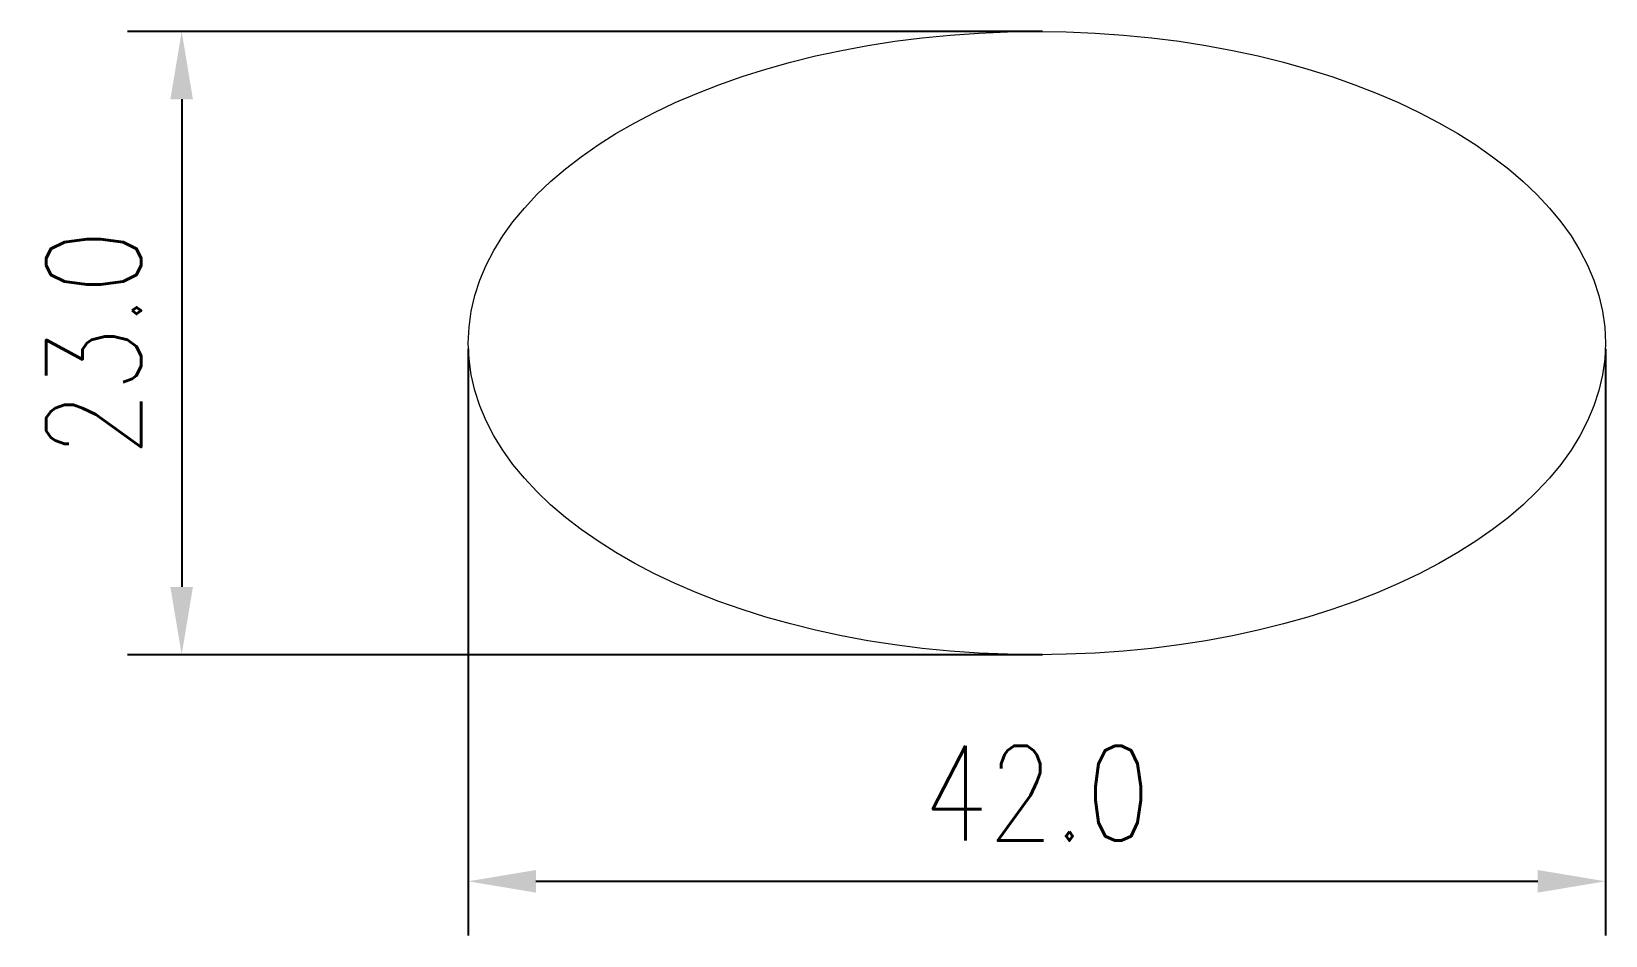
# Model space of a CAD drawing. Extents: x 55877.4 to 55935.5, y -24194.5 to -24161.2.
import ezdxf

# ---------------------------------------------------------------- set-up
doc = ezdxf.new("R2010")
doc.units = 0
doc.header["$LTSCALE"] = 3.333333
doc.header["$MEASUREMENT"] = 0
doc.layers.get('DEFPOINTS').update_dxf_attribs({"linetype": 'CONTINUOUS'})
doc.layers.add('1轮廓实线层', color=7, linetype='CONTINUOUS')
doc.layers.add('轮廓线', color=7, linetype='CONTINUOUS', lineweight=35)
doc.styles.add('TH_GBDIM', font='romans.shx', dxfattribs={"width": 0.8, "bigfont": 'gbcbig.shx'})
doc.dimstyles.new('TH_GBDIM', dxfattribs={"dimtxt": 3.5, "dimasz": 2.5, "dimexe": 2, "dimexo": 0, "dimgap": 1.5, "dimtad": 1, "dimdec": 1, "dimzin": 0, "dimdsep": 46, "dimtxsty": 'TH_GBDIM', "dimcen": 2.5, "dimclrd": 130, "dimclre": 130, "dimclrt": 3, "dimadec": 0, "dimazin": 0, "dimtfac": 0.714286, "dimtdec": 1, "dimtmove": 0, "dimatfit": 3, "dimfxl": 0, "dimtzin": 0, "dimlwd": -1, "dimlwe": -1, "dimarcsym": 0})

# ---------------------------------------------------------------- blocks, each defined once
blk = doc.blocks.new('*D212')
at = {"layer": '1轮廓实线层', "color": 130}
for p, q in [((55893.498, -24172.864), (55893.498, -24194.518)), ((55935.498, -24172.864), (55935.498, -24194.518)), ((55895.998, -24192.518), (55932.998, -24192.518))]:
    blk.add_line(p, q, dxfattribs=at)
for points in [[(55895.998, -24192.101), (55895.998, -24192.935), (55893.498, -24192.518)], [(55932.998, -24192.101), (55932.998, -24192.935), (55935.498, -24192.518)]]:
    blk.add_solid(points, dxfattribs=at)
at = {"layer": 'DEFPOINTS', "color": 0}
for p in [(55893.498, -24172.864), (55935.498, -24172.864), (55935.498, -24192.518)]:
    blk.add_point(p, dxfattribs=at)
at = {"layer": '1轮廓实线层', "color": 3, "insert": (55914.498, -24189.268), "char_height": 3.5, "attachment_point": 5, "style": 'TH_GBDIM'}
blk.add_mtext('42.0', dxfattribs=at)
blk = doc.blocks.new('*D213')
at = {"layer": '1轮廓实线层', "color": 130}
for p, q in [((55914.706, -24161.156), (55880.914, -24161.156)), ((55882.914, -24163.656), (55882.914, -24181.656)), ((55914.706, -24184.156), (55880.914, -24184.156))]:
    blk.add_line(p, q, dxfattribs=at)
for points in [[(55882.497, -24163.656), (55883.33, -24163.656), (55882.914, -24161.156)], [(55882.497, -24181.656), (55883.33, -24181.656), (55882.914, -24184.156)]]:
    blk.add_solid(points, dxfattribs=at)
at = {"layer": 'DEFPOINTS', "color": 0}
for p in [(55914.706, -24161.156), (55882.914, -24184.156), (55914.706, -24184.156)]:
    blk.add_point(p, dxfattribs=at)
at = {"layer": '1轮廓实线层', "color": 3, "insert": (55879.664, -24172.656), "char_height": 3.5, "attachment_point": 5, "rotation": 90, "style": 'TH_GBDIM'}
blk.add_mtext('23.0', dxfattribs=at)

msp = doc.modelspace()

# ---------------------------------------------------------------- linework, layer by layer
at = {"layer": '轮廓线', "lineweight": 5}
msp.add_ellipse((55914.498, -24172.656), major_axis=(-21, 0), ratio=0.547619, dxfattribs=at)

# ---------------------------------------------------------------- dimensions: what is measured, and where the dimension line sits
at = {"layer": '1轮廓实线层'}
dim = msp.add_linear_dim(base=(55882.914, -24184.156), p1=(55914.706, -24161.156), p2=(55914.706, -24184.156), angle=90, dimstyle='TH_GBDIM', override={"dimfxl": 2.5, "dimarcsym": 1}, dxfattribs=at)
dim.commit()
dim.dimension.update_dxf_attribs({"geometry": '*D213', "text_midpoint": (55879.664, -24172.656)})
dim = msp.add_linear_dim(base=(55935.498, -24192.518), p1=(55893.498, -24172.864), p2=(55935.498, -24172.864), dimstyle='TH_GBDIM', override={"dimfxl": 2.5, "dimarcsym": 1}, dxfattribs=at)
dim.commit()
dim.dimension.update_dxf_attribs({"geometry": '*D212', "text_midpoint": (55914.498, -24189.268)})

doc.saveas('drawing.dxf')
